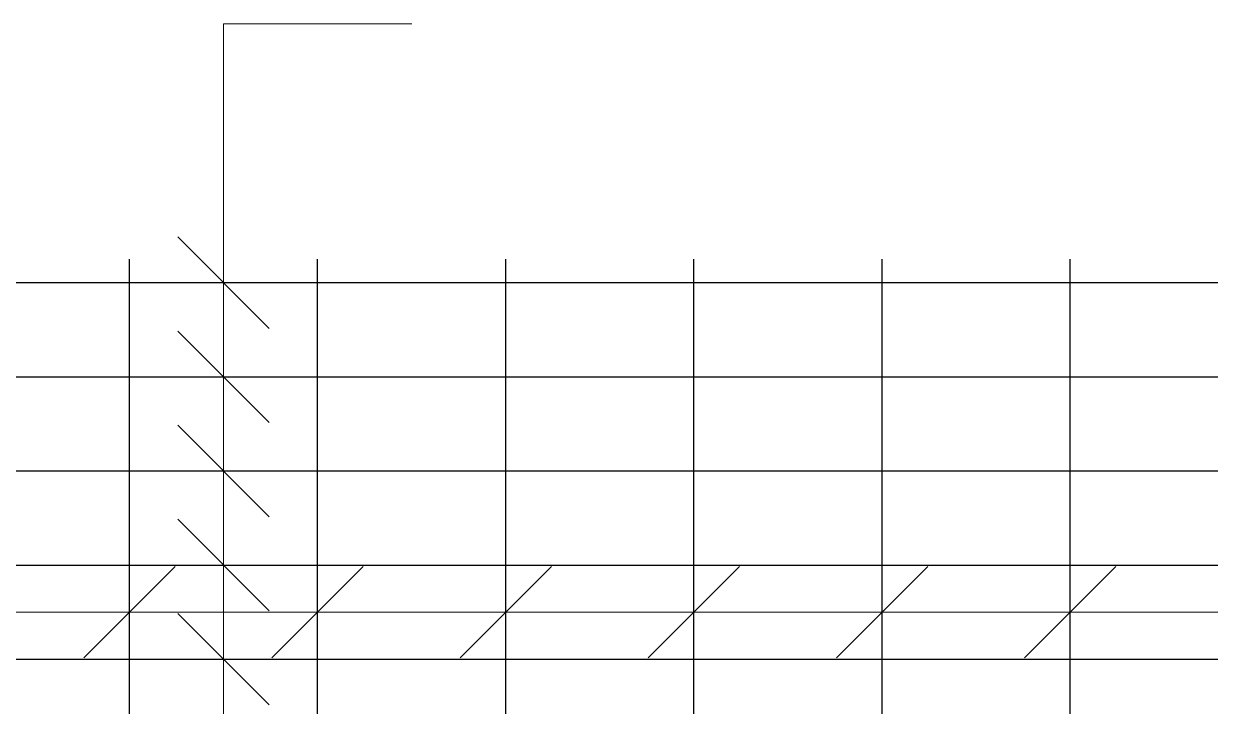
# Model space of a CAD drawing. Header units: millimetres. Extents: x -1004 to 900128, y -352756 to 107728.
# Drawn here: x 27454 to 29977, y -66112 to -64662 of the extents above; entities that cross this region are included whole.
import ezdxf

# ---------------------------------------------------------------- set-up
doc = ezdxf.new("R2010")
doc.units = ezdxf.units.MM
doc.layers.add('basic', color=95, linetype='Continuous', lineweight=30)
doc.layers.add('thin', color=153, linetype='Continuous', lineweight=18)

# ---------------------------------------------------------------- blocks, each defined once
blk = doc.blocks.new('*U403')
at = {"layer": 'thin'}
blk.add_line((-97.2, -97.2), (97.2, 97.2), dxfattribs=at)
blk = doc.blocks.new('*U404')
at = {"layer": 'thin', "color": 0, "linetype": 'ByBlock', "lineweight": -2, "transparency": 16777216}
for p in [(1200, 0), (1600, 0), (2000, 0), (2400, 0), (2800, 0), (3200, 0)]:
    blk.add_blockref('*U403', p, dxfattribs=at)

msp = doc.modelspace()

# ---------------------------------------------------------------- linework, layer by layer
at = {"layer": 'basic'}
for p, q in [((27679.077, -67262.08), (27679.077, -65162.08)), ((28079.077, -67262.08), (28079.077, -65162.08)), ((28479.077, -67262.08), (28479.077, -65162.08)), ((28879.077, -67262.08), (28879.077, -65162.08)), ((29279.077, -67262.08), (29279.077, -65162.08)), ((29679.077, -67262.08), (29679.077, -65162.08)), ((26399.077, -65212.08), (34159.077, -65212.08)), ((26399.077, -65412.08), (34159.077, -65412.08)), ((26399.077, -65612.08), (34159.077, -65612.08)), ((26399.077, -65812.08), (34159.077, -65812.08)), ((26399.077, -66012.08), (34159.077, -66012.08))]:
    msp.add_line(p, q, dxfattribs=at)
at = {"layer": 'thin'}
for p, q in [((27879.077, -67212.08), (27879.077, -64662.08)), ((28279.077, -64662.08), (27879.077, -64662.08)), ((27976.304, -65309.308), (27781.85, -65114.853)), ((27976.304, -65509.308), (27781.85, -65314.853)), ((27976.304, -65709.308), (27781.85, -65514.853)), ((27976.304, -65909.308), (27781.85, -65714.853)), ((26479.077, -65912.08), (35159.077, -65912.08)), ((27976.304, -66109.308), (27781.85, -65914.853))]:
    msp.add_line(p, q, dxfattribs=at)

# ---------------------------------------------------------------- block references
msp.add_blockref('*U404', (26479.077, -65912.08), dxfattribs=at)

doc.saveas('drawing.dxf')
